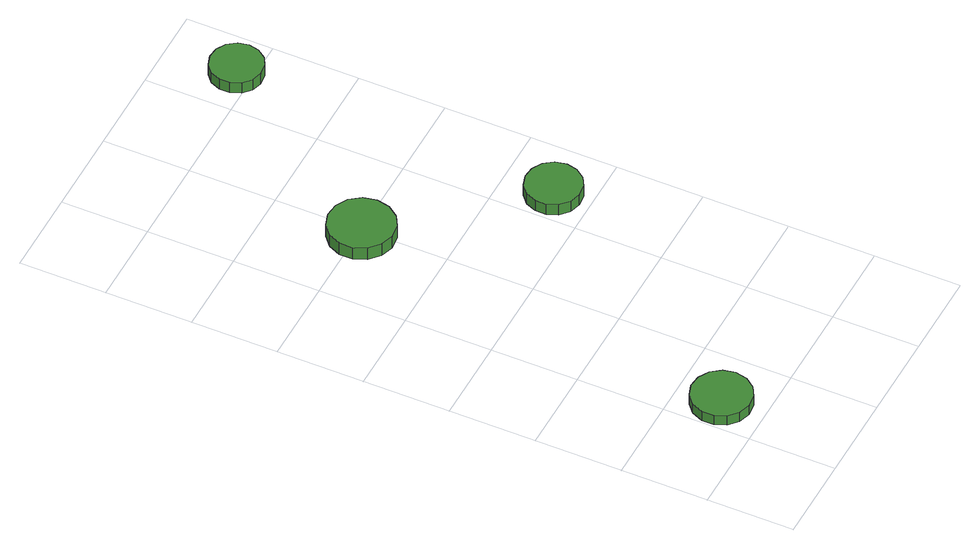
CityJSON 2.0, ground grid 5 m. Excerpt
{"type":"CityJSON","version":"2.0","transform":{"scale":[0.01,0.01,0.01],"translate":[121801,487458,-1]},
"CityObjects":{
"tree1":{"type":"SolitaryVegetationObject","attributes":{"function":"something"},"geometry":[{"type":"MultiSurface","lod":"1","boundaries":[[[0,1,2,3,4,5,6,7,8,9,10,11,12,13,14]],[[15,16,17,18,19,20,21,22,23,24,25,26,27,28,29]],[[0,29,28,1]],[[1,28,27,2]],[[2,27,26,3]],[[3,26,25,4]],[[4,25,24,5]],[[5,24,23,6]],[[6,23,22,7]],[[7,22,21,8]],[[8,21,20,9]],[[9,20,19,10]],[[10,19,18,11]],[[11,18,17,12]],[[12,17,16,13]],[[13,16,15,14]],[[14,15,29,0]]]}]},
"tree2":{"type":"SolitaryVegetationObject","attributes":{"function":"something"},"geometry":[{"type":"MultiSurface","lod":"1","boundaries":[[[30,31,32,33,34,35,36,37,38,39,40,41,42,43,44]],[[45,46,47,48,49,50,51,52,53,54,55,56,57,58,59]],[[30,59,58,31]],[[31,58,57,32]],[[32,57,56,33]],[[33,56,55,34]],[[34,55,54,35]],[[35,54,53,36]],[[36,53,52,37]],[[37,52,51,38]],[[38,51,50,39]],[[39,50,49,40]],[[40,49,48,41]],[[41,48,47,42]],[[42,47,46,43]],[[43,46,45,44]],[[44,45,59,30]]]}]},
"tree3":{"type":"SolitaryVegetationObject","attributes":{"function":"something"},"geometry":[{"type":"MultiSurface","lod":"1","boundaries":[[[60,61,62,63,64,65,66,67,68,69,70,71,72,73,74]],[[75,76,77,78,79,80,81,82,83,84,85,86,87,88,89]],[[60,89,88,61]],[[61,88,87,62]],[[62,87,86,63]],[[63,86,85,64]],[[64,85,84,65]],[[65,84,83,66]],[[66,83,82,67]],[[67,82,81,68]],[[68,81,80,69]],[[69,80,79,70]],[[70,79,78,71]],[[71,78,77,72]],[[72,77,76,73]],[[73,76,75,74]],[[74,75,89,60]]]}]},
"tree4":{"type":"SolitaryVegetationObject","attributes":{"function":"something"},"geometry":[{"type":"MultiSurface","lod":"1","boundaries":[[[90,91,92,93,94,95,96,97,98,99,100,101,102,103,104]],[[105,106,107,108,109,110,111,112,113,114,115,116,117,118,119]],[[90,119,118,91]],[[91,118,117,92]],[[92,117,116,93]],[[93,116,115,94]],[[94,115,114,95]],[[95,114,113,96]],[[96,113,112,97]],[[97,112,111,98]],[[98,111,110,99]],[[99,110,109,100]],[[100,109,108,101]],[[101,108,107,102]],[[102,107,106,103]],[[103,106,105,104]],[[104,105,119,90]]]}]}
},
"vertices":[
[355,249,137],[340,318,137],[298,376,137],[237,411,137],[167,419,137],[99,397,137],[47,349,137],[18,285,137],[18,214,137],[47,149,137],[99,102,137],[167,80,137],[237,87,137],[298,123,137],[340,180,137],[340,180,70],[298,123,70],[237,87,70],[167,80,70],[99,102,70],[47,149,70],[18,214,70],[18,285,70],[47,349,70],[99,397,70],[167,419,70],[237,411,70],[298,376,70],[340,318,70],[355,249,70],
[660,2484,156],[644,2560,156],[598,2624,156],[530,2663,156],[452,2671,156],[378,2647,156],[320,2594,156],[288,2523,156],[288,2445,156],[320,2373,156],[378,2321,156],[452,2296,156],[530,2304,156],[598,2344,156],[644,2407,156],[644,2407,72],[598,2344,72],[530,2304,72],[452,2296,72],[378,2321,72],[320,2373,72],[288,2445,72],[288,2523,72],[320,2594,72],[378,2647,72],[452,2671,72],[530,2663,72],[598,2624,72],[644,2560,72],[660,2484,72],
[1341,1711,148],[1327,1776,148],[1288,1829,148],[1231,1862,148],[1165,1869,148],[1102,1849,148],[1053,1805,148],[1026,1744,148],[1026,1678,148],[1053,1618,148],[1102,1574,148],[1165,1553,148],[1231,1560,148],[1288,1593,148],[1327,1647,148],[1327,1647,72],[1288,1593,72],[1231,1560,72],[1165,1553,72],[1102,1574,72],[1053,1618,72],[1026,1678,72],[1026,1744,72],[1053,1805,72],[1102,1849,72],[1165,1869,72],[1231,1862,72],[1288,1829,72],[1327,1776,72],[1341,1711,72],
[1405,3591,147],[1392,3652,147],[1355,3702,147],[1302,3733,147],[1240,3739,147],[1181,3720,147],[1135,3679,147],[1110,3622,147],[1110,3560,147],[1135,3504,147],[1181,3462,147],[1240,3443,147],[1302,3450,147],[1355,3480,147],[1392,3531,147],[1392,3531,72],[1355,3480,72],[1302,3450,72],[1240,3443,72],[1181,3462,72],[1135,3504,72],[1110,3560,72],[1110,3622,72],[1135,3679,72],[1181,3720,72],[1240,3739,72],[1302,3733,72],[1355,3702,72],[1392,3652,72],[1405,3591,72]
]}
